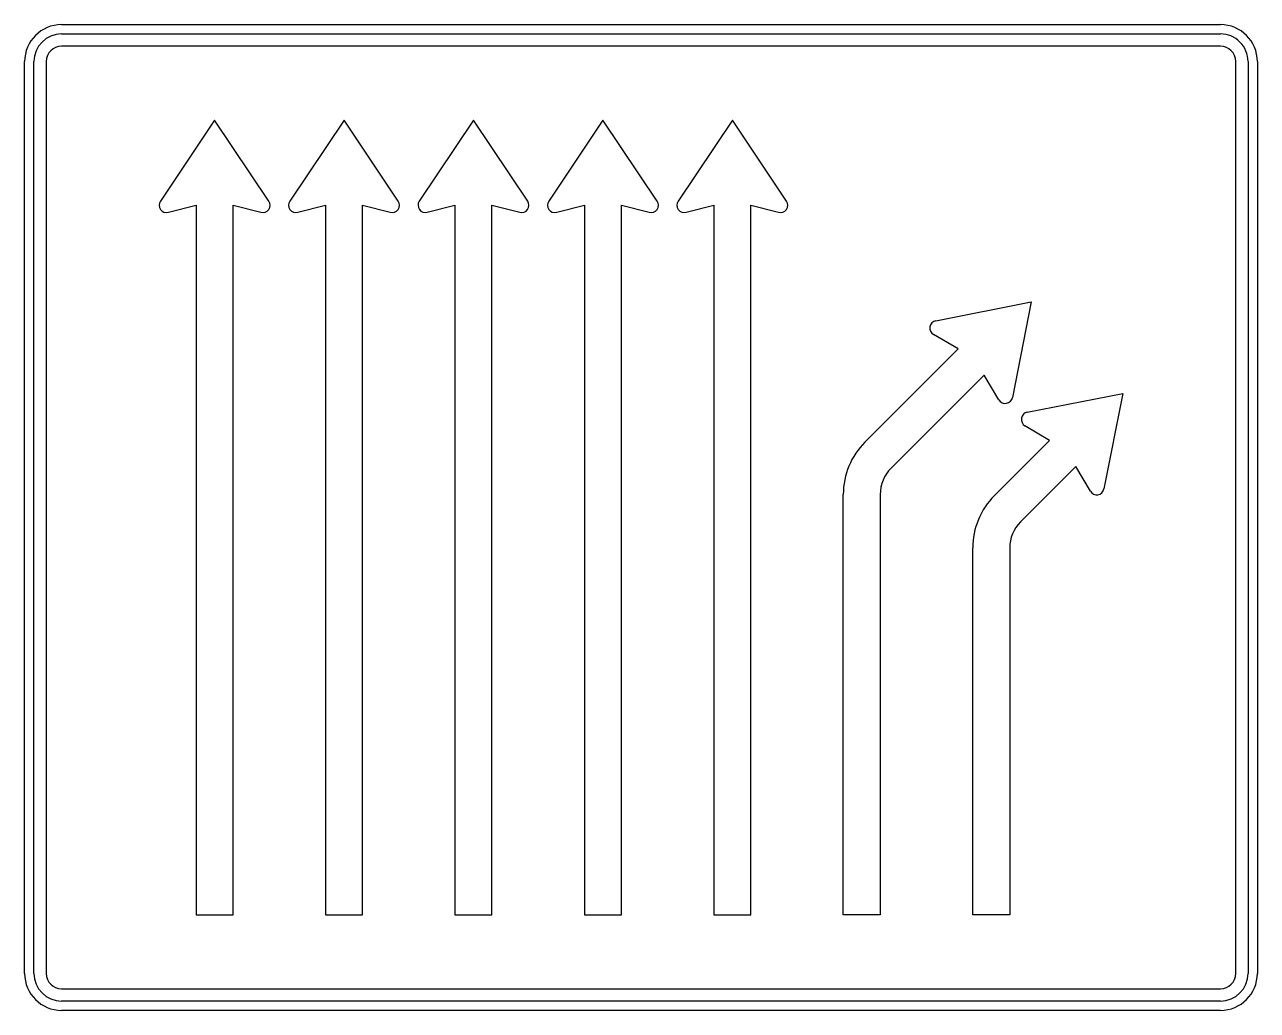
# Model space of a CAD drawing. Extents: x 0 to 2000, y 0 to 1600.
import ezdxf

# ---------------------------------------------------------------- set-up
doc = ezdxf.new("R2010")
doc.units = 0
doc.header["$LTSCALE"] = 25
doc.linetypes.add('AUSGEZOGEN', pattern=[0])
doc.layers.get('0').update_dxf_attribs({"linetype": 'AUSGEZOGEN'})

msp = doc.modelspace()

# ---------------------------------------------------------------- linework, layer by layer
for p, q in [((60, 1600), (1940, 1600)), ((60, 1585), (1940, 1585)), ((1940, 1565), (60, 1565)), ((0, 60), (0, 1540)), ((15, 60), (15, 1540)), ((35, 1540), (35, 60)), ((1965, 60), (1965, 1540)), ((2000, 1540), (2000, 60)), ((1985, 1540), (1985, 60)), ((308.2, 1445), (220.2, 1313.7)), ((396.2, 1313.7), (308.2, 1445)), ((518.2, 1445), (430.2, 1313.7)), ((606.2, 1313.7), (518.2, 1445)), ((728.2, 1445), (640.2, 1313.7)), ((816.2, 1313.7), (728.2, 1445)), ((938.2, 1445), (850.2, 1313.7)), ((1026.2, 1313.7), (938.2, 1445)), ((1148.2, 1445), (1060.2, 1313.7)), ((1236.2, 1313.7), (1148.2, 1445)), ((233.2, 1295.4), (278.2, 1307)), ((278.2, 1307), (278.2, 155)), ((338.2, 1307), (383.2, 1295.4)), ((338.2, 155), (338.2, 1307)), ((443.2, 1295.4), (488.2, 1307)), ((488.2, 1307), (488.2, 155)), ((548.2, 1307), (593.2, 1295.4)), ((548.2, 155), (548.2, 1307)), ((653.2, 1295.4), (698.2, 1307)), ((698.2, 1307), (698.2, 155)), ((758.2, 1307), (803.2, 1295.4)), ((758.2, 155), (758.2, 1307)), ((863.2, 1295.4), (908.2, 1307)), ((908.2, 1307), (908.2, 155)), ((968.2, 1307), (1013.2, 1295.4)), ((968.2, 155), (968.2, 1307)), ((1073.2, 1295.4), (1118.2, 1307)), ((1118.2, 1307), (1118.2, 155)), ((1178.2, 1307), (1223.2, 1295.4)), ((1178.2, 155), (1178.2, 1307)), ((1478.3, 1119.3), (1633.3, 1150)), ((1633.3, 1150), (1602.7, 994.9)), ((1514.5, 1073.6), (1474.5, 1097.2)), ((1363.3, 922.5), (1514.5, 1073.6)), ((1556.9, 1031.2), (1405.8, 880)), ((1580.6, 991.2), (1556.9, 1031.2)), ((1626.8, 970.9), (1781.8, 1001.5)), ((1781.8, 1001.5), (1751.2, 846.5)), ((1663, 925.2), (1623, 948.8)), ((1573.3, 835.5), (1663, 925.2)), ((1705.4, 882.7), (1615.8, 793.1)), ((1729.1, 842.7), (1705.4, 882.7)), ((1328.2, 155), (1328.2, 837.6)), ((1388.2, 837.6), (1388.2, 155)), ((1538.2, 155), (1538.2, 750.6)), ((1598.2, 750.6), (1598.2, 155)), ((278.2, 155), (338.2, 155)), ((488.2, 155), (548.2, 155)), ((698.2, 155), (758.2, 155)), ((908.2, 155), (968.2, 155)), ((1118.2, 155), (1178.2, 155)), ((1388.2, 155), (1328.2, 155)), ((1598.2, 155), (1538.2, 155)), ((60, 35), (1940, 35)), ((1940, 15), (60, 15)), ((1940, 0), (60, 0))]:
    msp.add_line(p, q)
for centre, radius, start, end in [((60, 1540), 60, 90, 180), ((1940, 1540), 60, 0, 90), ((60, 1540), 45, 90, 180), ((1940, 1540), 45, 359.99, 450), ((60, 1540), 25, 90, 180), ((1940, 1540), 25, 0, 90), ((230.2, 1307), 12, 146.195, 284.475), ((386.2, 1307), 12, 255.525, 393.805), ((440.2, 1307), 12, 146.195, 284.475), ((596.2, 1307), 12, 255.525, 393.805), ((650.2, 1307), 12, 146.195, 284.475), ((806.2, 1307), 12, 255.525, 393.805), ((860.2, 1307), 12, 146.195, 284.475), ((1016.2, 1307), 12, 255.525, 393.805), ((1070.2, 1307), 12, 146.195, 284.475), ((1226.2, 1307), 12, 255.525, 393.805), ((1480.6, 1107.5), 12, 101.195, 239.475), ((1590.9, 997.2), 12, 210.525, 348.805), ((1629.1, 959.1), 12, 101.195, 239.475), ((1448.2, 837.6), 120, 135, 180), ((1448.2, 837.6), 60, 135, 180), ((1739.4, 848.8), 12, 210.525, 348.805), ((1658.2, 750.6), 120, 135, 180), ((1658.2, 750.6), 60, 135, 180), ((60, 60), 60, 180, 270), ((60, 60), 45, 180, 270), ((60, 60), 25, 180, 270), ((1940, 60), 60, 270, 360), ((1940, 60), 45, 270, 360), ((1940, 60), 25, 270, 360)]:
    msp.add_arc(centre, radius, start, end)

doc.saveas('drawing.dxf')
